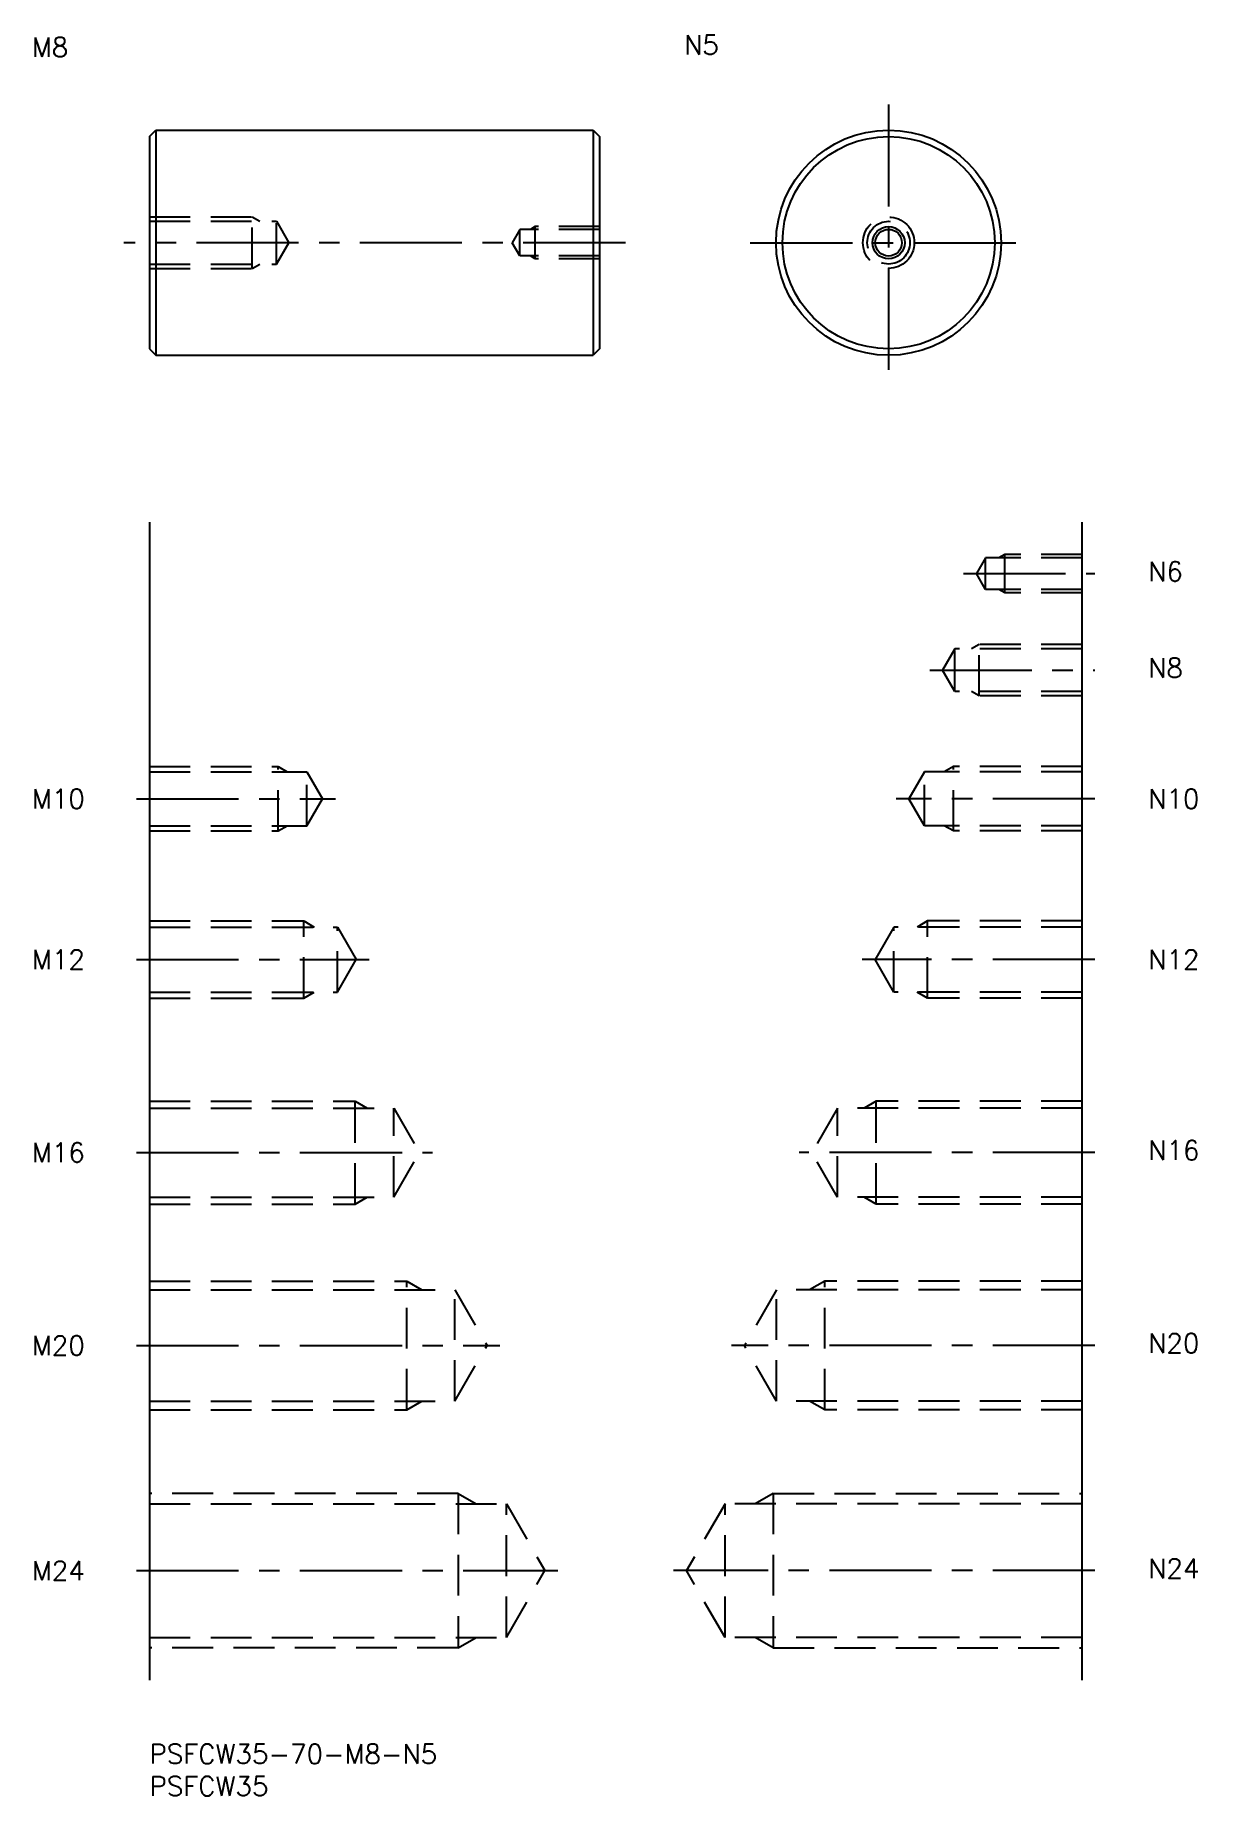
# Model space of a CAD drawing. Extents: x 1 to 181, y -8 to 266.
import ezdxf

# ---------------------------------------------------------------- set-up
doc = ezdxf.new("R2010")
doc.units = 0
doc.header["$LTSCALE"] = 0.5
doc.linetypes.add('CENTER', pattern=[50.8, 31.75, -6.35, 6.35, -6.35])
doc.linetypes.add('DASHED', pattern=[19.05, 12.7, -6.35])
for name, color, linetype in [('MSM_CENTER', 1, 'CENTER'), ('MSM_CONTINUOUS', 7, 'CONTINUOUS'), ('MSM_DASHED', 4, 'DASHED'), ('MSM_NARROW', 5, 'CONTINUOUS'), ('MSM_PART_NUMBER', 7, 'CONTINUOUS')]:
    doc.layers.add(name, color=color, linetype=linetype)
doc.styles.get("Standard").update_dxf_attribs({"font": 'txt.shx', "height": 3, "bigfont": 'bigfont.shx'})

# ---------------------------------------------------------------- blocks, each defined once
blk = doc.blocks.new('*U38')
at = {"layer": 'MSM_PART_NUMBER'}
blk.add_text('PSFCW35-70-M8-N5', height=3, dxfattribs=at).set_placement((18.27, -3))
blk = doc.blocks.new('*U39')
at = {"layer": 'MSM_PART_NUMBER'}
blk.add_text('PSFCW35', height=3, dxfattribs=at).set_placement((18.27, -8))
blk = doc.blocks.new('*U41')
at = {"layer": 'MSM_PART_NUMBER'}
blk.add_text('M10', height=3, dxfattribs=at).set_placement((0, 145.5))
blk = doc.blocks.new('*U42')
at = {"layer": 'MSM_PART_NUMBER'}
blk.add_text('M12', height=3, dxfattribs=at).set_placement((0, 120.5))
blk = doc.blocks.new('*U43')
at = {"layer": 'MSM_PART_NUMBER'}
blk.add_text('M16', height=3, dxfattribs=at).set_placement((0, 90.5))
blk = doc.blocks.new('*U44')
at = {"layer": 'MSM_PART_NUMBER'}
blk.add_text('M20', height=3, dxfattribs=at).set_placement((0, 60.5))
blk = doc.blocks.new('*U45')
at = {"layer": 'MSM_PART_NUMBER'}
blk.add_text('M24', height=3, dxfattribs=at).set_placement((0, 25.5))
blk = doc.blocks.new('*U46')
at = {"layer": 'MSM_PART_NUMBER'}
blk.add_text('M8', height=3, dxfattribs=at).set_placement((0, 262.36))
blk = doc.blocks.new('*U47')
at = {"layer": 'MSM_PART_NUMBER'}
blk.add_text('N6', height=3, dxfattribs=at).set_placement((173.56, 180.85))
blk = doc.blocks.new('*U48')
at = {"layer": 'MSM_PART_NUMBER'}
blk.add_text('N16', height=3, dxfattribs=at).set_placement((173.56, 90.85))
blk = doc.blocks.new('*U49')
at = {"layer": 'MSM_PART_NUMBER'}
blk.add_text('N20', height=3, dxfattribs=at).set_placement((173.56, 60.85))
blk = doc.blocks.new('*U50')
at = {"layer": 'MSM_PART_NUMBER'}
blk.add_text('N24', height=3, dxfattribs=at).set_placement((173.56, 25.85))
blk = doc.blocks.new('*U51')
at = {"layer": 'MSM_PART_NUMBER'}
blk.add_text('N10', height=3, dxfattribs=at).set_placement((173.56, 145.5))
blk = doc.blocks.new('*U52')
at = {"layer": 'MSM_PART_NUMBER'}
blk.add_text('N12', height=3, dxfattribs=at).set_placement((173.56, 120.5))
blk = doc.blocks.new('*U53')
at = {"layer": 'MSM_PART_NUMBER'}
blk.add_text('N8', height=3, dxfattribs=at).set_placement((173.56, 165.85))
blk = doc.blocks.new('*U54')
at = {"layer": 'MSM_PART_NUMBER'}
blk.add_text('N5', height=3, dxfattribs=at).set_placement((101.41, 262.7))

msp = doc.modelspace()

# ---------------------------------------------------------------- linework, layer by layer
at = {"layer": 'MSM_CENTER'}
for p, q in [((133.2, 254.95), (133.2, 211.95)), ((92.27, 233.45), (14.27, 233.45)), ((111.7, 233.45), (154.7, 233.45)), ((144.85, 182), (165.27, 182)), ((139.6, 167), (165.27, 167)), ((16.27, 147), (47.18, 147)), ((165.27, 147), (134.35, 147)), ((16.27, 122), (52.43, 122)), ((165.27, 122), (129.1, 122)), ((16.27, 92), (62.26, 92)), ((165.27, 92), (119.27, 92)), ((16.27, 62), (72.76, 62)), ((165.27, 62), (108.77, 62)), ((16.27, 27), (81.76, 27)), ((165.27, 27), (99.78, 27))]:
    msp.add_line(p, q, dxfattribs=at)
at = {"layer": 'MSM_CONTINUOUS'}
for p, q in [((18.27, 249.95), (19.27, 250.95)), ((18.27, 249.95), (18.27, 216.95)), ((19.27, 250.95), (87.27, 250.95)), ((19.27, 250.95), (19.27, 215.95)), ((87.27, 250.95), (88.27, 249.95)), ((87.27, 250.95), (87.27, 215.95)), ((88.27, 249.95), (88.27, 216.95)), ((18.27, 216.95), (19.27, 215.95)), ((88.27, 216.95), (87.27, 215.95)), ((19.27, 215.95), (87.27, 215.95)), ((18.27, 190), (18.27, 10)), ((163.27, 10), (163.27, 190))]:
    msp.add_line(p, q, dxfattribs=at)
for radius in [17.5, 16.5, 2.07]:
    msp.add_circle((133.2, 233.45), radius, dxfattribs=at)
at = {"layer": 'MSM_DASHED'}
for p, q in [((18.27, 237.45), (34.27, 237.45)), ((18.27, 236.78), (38.02, 236.78)), ((34.27, 229.45), (34.27, 237.45)), ((34.27, 237.45), (35.44, 236.78)), ((38.02, 230.13), (38.02, 236.78)), ((38.02, 236.78), (39.94, 233.45)), ((75.87, 235.52), (74.67, 233.45)), ((88.27, 235.52), (75.87, 235.52)), ((75.87, 231.39), (75.87, 235.52)), ((78.27, 235.95), (77.52, 235.52)), ((88.27, 235.95), (78.27, 235.95)), ((78.27, 230.95), (78.27, 235.95)), ((38.02, 230.13), (39.94, 233.45)), ((75.87, 231.39), (74.67, 233.45)), ((18.27, 230.13), (38.02, 230.13)), ((34.27, 229.45), (35.44, 230.13)), ((88.27, 231.39), (75.87, 231.39)), ((78.27, 230.95), (77.52, 231.39)), ((88.27, 230.95), (78.27, 230.95)), ((18.27, 229.45), (34.27, 229.45)), ((148.27, 184.46), (146.85, 182)), ((148.27, 179.54), (148.27, 184.46)), ((163.27, 184.46), (148.27, 184.46)), ((151.27, 185), (150.33, 184.46)), ((151.27, 179), (151.27, 185)), ((163.27, 185), (151.27, 185)), ((148.27, 179.54), (146.85, 182)), ((163.27, 179.54), (148.27, 179.54)), ((151.27, 179), (150.33, 179.54)), ((163.27, 179), (151.27, 179)), ((143.52, 170.32), (141.6, 167)), ((143.52, 163.68), (143.52, 170.32)), ((163.27, 170.32), (143.52, 170.32)), ((147.27, 171), (146.09, 170.32)), ((147.27, 163), (147.27, 171)), ((163.27, 171), (147.27, 171)), ((143.52, 163.68), (141.6, 167)), ((163.27, 163.68), (143.52, 163.68)), ((147.27, 163), (146.09, 163.68)), ((163.27, 163), (147.27, 163)), ((18.27, 152), (38.27, 152)), ((18.27, 151.19), (42.77, 151.19)), ((38.27, 142), (38.27, 152)), ((38.27, 152), (39.67, 151.19)), ((42.77, 142.81), (42.77, 151.19)), ((42.77, 151.19), (45.18, 147)), ((138.77, 151.19), (136.35, 147)), ((138.77, 142.81), (138.77, 151.19)), ((163.27, 151.19), (138.77, 151.19)), ((143.27, 152), (141.86, 151.19)), ((143.27, 142), (143.27, 152)), ((163.27, 152), (143.27, 152)), ((42.77, 142.81), (45.18, 147)), ((138.77, 142.81), (136.35, 147)), ((18.27, 142.81), (42.77, 142.81)), ((38.27, 142), (39.67, 142.81)), ((163.27, 142.81), (138.77, 142.81)), ((143.27, 142), (141.86, 142.81)), ((18.27, 142), (38.27, 142)), ((163.27, 142), (143.27, 142)), ((18.27, 128), (42.27, 128)), ((18.27, 127.05), (47.52, 127.05)), ((42.27, 116), (42.27, 128)), ((42.27, 128), (43.91, 127.05)), ((47.52, 116.95), (47.52, 127.05)), ((47.52, 127.05), (50.43, 122)), ((134.02, 127.05), (131.1, 122)), ((134.02, 116.95), (134.02, 127.05)), ((163.27, 127.05), (134.02, 127.05)), ((139.27, 128), (137.63, 127.05)), ((139.27, 116), (139.27, 128)), ((163.27, 128), (139.27, 128)), ((47.52, 116.95), (50.43, 122)), ((134.02, 116.95), (131.1, 122)), ((18.27, 116.95), (47.52, 116.95)), ((18.27, 116), (42.27, 116)), ((42.27, 116), (43.91, 116.95)), ((163.27, 116.95), (134.02, 116.95)), ((139.27, 116), (137.63, 116.95)), ((163.27, 116), (139.27, 116)), ((18.27, 100), (50.27, 100)), ((18.27, 98.92), (56.27, 98.92)), ((50.27, 84), (50.27, 100)), ((50.27, 100), (52.14, 98.92)), ((56.27, 85.08), (56.27, 98.92)), ((56.27, 98.92), (60.26, 92)), ((125.27, 98.92), (121.27, 92)), ((125.27, 85.08), (125.27, 98.92)), ((163.27, 98.92), (125.27, 98.92)), ((131.27, 100), (129.39, 98.92)), ((131.27, 84), (131.27, 100)), ((163.27, 100), (131.27, 100)), ((56.27, 85.08), (60.26, 92)), ((125.27, 85.08), (121.27, 92)), ((18.27, 85.08), (56.27, 85.08)), ((50.27, 84), (52.14, 85.08)), ((163.27, 85.08), (125.27, 85.08)), ((131.27, 84), (129.39, 85.08)), ((18.27, 84), (50.27, 84)), ((163.27, 84), (131.27, 84)), ((18.27, 72), (58.27, 72)), ((58.27, 52), (58.27, 72)), ((58.27, 72), (60.61, 70.65)), ((123.27, 72), (120.92, 70.65)), ((163.27, 72), (123.27, 72)), ((123.27, 52), (123.27, 72)), ((18.27, 70.65), (65.77, 70.65)), ((65.77, 70.65), (70.76, 62)), ((65.77, 53.35), (65.77, 70.65)), ((115.77, 70.65), (110.77, 62)), ((163.27, 70.65), (115.77, 70.65)), ((115.77, 53.35), (115.77, 70.65)), ((65.77, 53.35), (70.76, 62)), ((115.77, 53.35), (110.77, 62)), ((18.27, 53.35), (65.77, 53.35)), ((58.27, 52), (60.61, 53.35)), ((163.27, 53.35), (115.77, 53.35)), ((123.27, 52), (120.92, 53.35)), ((18.27, 52), (58.27, 52)), ((163.27, 52), (123.27, 52)), ((66.27, 39), (18.27, 39)), ((66.27, 39), (69.08, 37.38)), ((66.27, 39), (66.27, 15)), ((115.27, 39), (112.45, 37.38)), ((115.27, 39), (163.27, 39)), ((115.27, 39), (115.27, 15)), ((18.27, 37.38), (73.77, 37.38)), ((73.77, 16.62), (73.77, 37.38)), ((73.77, 37.38), (79.76, 27)), ((107.77, 37.38), (101.78, 27)), ((107.77, 16.62), (107.77, 37.38)), ((163.27, 37.38), (107.77, 37.38)), ((73.77, 16.62), (79.76, 27)), ((107.77, 16.62), (101.78, 27)), ((18.27, 16.62), (73.77, 16.62)), ((66.27, 15), (69.08, 16.62)), ((163.27, 16.62), (107.77, 16.62)), ((115.27, 15), (112.45, 16.62)), ((66.27, 15), (18.27, 15)), ((115.27, 15), (163.27, 15))]:
    msp.add_line(p, q, dxfattribs=at)
for radius in [4, 3.32]:
    msp.add_circle((133.2, 233.45), radius, dxfattribs=at)
at = {"layer": 'MSM_NARROW'}
msp.add_circle((133.2, 233.45), 2.5, dxfattribs=at)

# ---------------------------------------------------------------- block references
at = {"layer": 'MSM_CONTINUOUS'}
for name in ['*U54', '*U46', '*U47', '*U53', '*U41', '*U51', '*U42', '*U52', '*U43', '*U48', '*U44', '*U49', '*U45', '*U50', '*U38', '*U39']:
    msp.add_blockref(name, (0, 0), dxfattribs=at)

doc.saveas('drawing.dxf')
